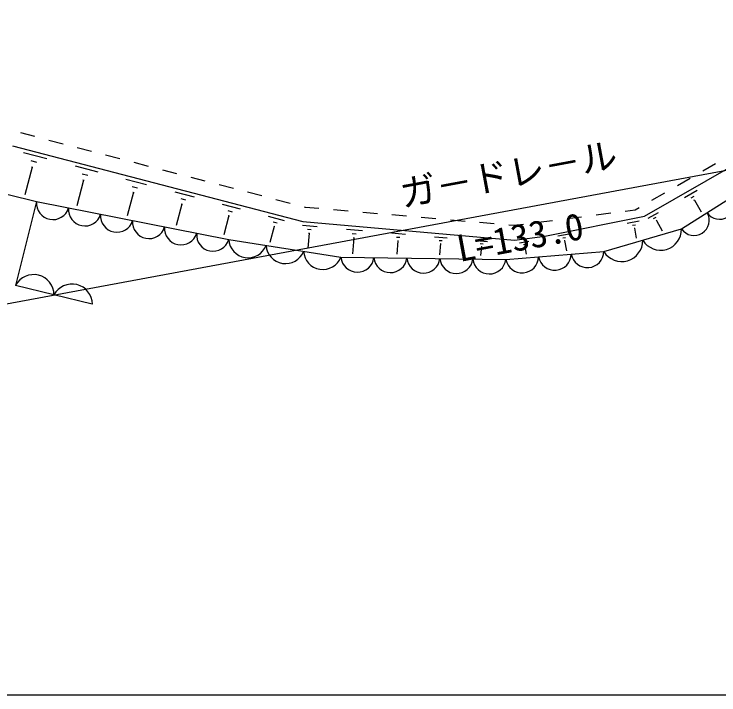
# Model space of a CAD drawing. Units: millimetres, scale not verified. Extents: x 40000 to 680000, y 20000 to 380000.
# Drawn here: x 395012 to 443055, y 205000 to 251417 of the extents above; entities that cross this region are included whole.
import ezdxf
from ezdxf.enums import TextEntityAlignment as Align

# ---------------------------------------------------------------- set-up
doc = ezdxf.new("R2010")
doc.units = ezdxf.units.MM
doc.header["$LTSCALE"] = 1000
for name, color, linetype, lineweight in [('S-BGD', 7, 'Continuous', 25), ('S-STR-STRC', 7, 'Continuous', 25), ('S-TTL-BAND', 7, 'Continuous', 25)]:
    doc.layers.add(name, color=color, linetype=linetype, lineweight=lineweight)
doc.styles.add('@ＭＳ ゴシック', font='')
doc.styles.add('ＭＳ ゴシック', font='')
doc.styles.get('@ＭＳ ゴシック').set_extended_font_data('@MS Gothic')
doc.styles.get('ＭＳ ゴシック').set_extended_font_data('MS Gothic')

msp = doc.modelspace()

# ---------------------------------------------------------------- linework, layer by layer
at = {"layer": 'S-BGD'}
for p, q in [((395444, 243336), (396412, 243083)), ((437980, 237632), (448173, 243503)), ((397379, 242830), (398347, 242577)), ((394908, 242442), (414685, 237274)), ((399314, 242325), (400282, 242072)), ((395657, 241988), (397250, 241572)), ((401249, 241819), (402217, 241566)), ((396150, 241434), (396549, 241330)), ((403184, 241313), (404152, 241060)), ((441959, 240732), (442825, 241231)), ((396245, 240983), (395749, 239085)), ((396196, 240996), (396295, 240970)), ((399181, 241067), (400710, 240668)), ((405119, 240808), (406087, 240555)), ((399655, 240535), (400037, 240436)), ((407054, 240302), (408022, 240049)), ((440226, 239733), (441092, 240232)), ((399746, 240103), (399285, 238341)), ((399698, 240116), (399793, 240091)), ((402621, 240168), (404046, 239796)), ((408989, 239796), (409957, 239544)), ((440510, 236774), (445725, 240097)), ((403147, 239270), (402727, 237661)), ((403062, 239673), (403418, 239580)), ((403103, 239282), (403192, 239259)), ((405959, 239296), (407282, 238951)), ((410924, 239291), (411892, 239038)), ((440717, 238920), (441562, 239406)), ((394603, 239114), (396543, 238629)), ((406369, 238836), (406700, 238749)), ((412859, 238785), (413827, 238532)), ((438493, 238735), (439359, 239234)), ((441155, 238891), (441366, 239013)), ((396543, 238629), (395117, 232924)), ((396543, 238629), (409640, 236040)), ((406448, 238462), (406066, 237001)), ((406406, 238473), (406489, 238451)), ((409197, 238450), (410422, 238130)), ((441356, 238725), (441409, 238756)), ((441382, 238741), (441852, 237925)), ((409577, 238024), (409883, 237944)), ((414795, 238280), (414857, 238263)), ((414857, 238263), (415789, 238182)), ((416785, 238094), (417781, 238007)), ((418777, 237920), (419774, 237833)), ((434692, 237731), (435684, 237858)), ((436676, 237985), (437337, 238069)), ((437337, 238069), (437626, 238236)), ((438241, 237494), (438941, 237897)), ((409650, 237678), (409306, 236361)), ((409611, 237688), (409688, 237668)), ((412339, 237629), (413426, 237345)), ((420770, 237746), (421766, 237658)), ((422762, 237571), (423758, 237484)), ((424755, 237397), (425751, 237310)), ((430725, 237223), (431717, 237350)), ((431201, 236276), (437980, 237632)), ((432709, 237477), (433700, 237604)), ((438604, 237470), (438779, 237571)), ((438771, 237333), (438815, 237358)), ((438793, 237345), (439197, 236644)), ((412740, 236944), (412455, 235851)), ((412676, 237251), (412947, 237180)), ((412706, 236952), (412774, 236935)), ((414664, 237025), (415663, 236938)), ((414685, 237274), (429124, 236010)), ((426747, 237222), (427743, 237135)), ((428739, 237048), (429104, 237016)), ((429104, 237016), (429733, 237096)), ((436810, 237164), (437631, 237314)), ((437155, 237015), (437361, 237052)), ((415017, 236743), (415266, 236721)), ((415120, 236482), (415029, 235449)), ((415089, 236485), (415151, 236480)), ((417672, 236762), (418758, 236667)), ((418055, 236455), (418327, 236431)), ((420730, 236494), (421703, 236409)), ((432082, 236298), (432856, 236440)), ((435217, 235229), (440510, 236774)), ((437270, 236824), (437321, 236833)), ((437296, 236828), (437423, 236132)), ((409640, 236040), (417290, 234842)), ((418167, 236172), (418072, 235081)), ((418133, 236175), (418201, 236169)), ((421074, 236219), (421317, 236198)), ((421174, 235965), (421093, 235040)), ((421144, 235968), (421205, 235962)), ((423678, 236236), (424542, 236161)), ((423983, 235992), (424199, 235973)), ((426519, 235988), (427278, 235921)), ((429124, 236010), (431201, 236276)), ((429456, 235817), (430098, 235934)), ((432408, 236157), (432601, 236193)), ((432516, 235977), (432564, 235986)), ((432540, 235981), (432670, 235272)), ((424072, 235766), (424005, 234999)), ((424045, 235769), (424099, 235764)), ((426787, 235773), (426977, 235756)), ((426865, 235574), (426811, 234961)), ((426841, 235576), (426889, 235572)), ((429726, 235700), (429887, 235730)), ((429816, 235551), (429856, 235558)), ((429836, 235554), (429928, 235050)), ((428533, 234688), (435217, 235229)), ((417290, 234842), (428533, 234688)), ((400345, 231638), (395117, 232924))]:
    msp.add_line(p, q, dxfattribs=at)
for centre, radius, start, end in [((443101, 238461), 1031, 214.2043, 30.793), ((397656, 238523), 1118, 174.597, 343.0433), ((399839, 238092), 1118, 174.597, 343.0433), ((441363, 237354), 1031, 214.2043, 30.793), ((402022, 237661), 1118, 174.597, 343.0433), ((404205, 237229), 1118, 174.597, 343.0433), ((406388, 236798), 1118, 174.597, 343.0433), ((408571, 236366), 1118, 174.597, 343.0433), ((439080, 236751), 1430, 211.6299, 0.9227), ((410960, 236128), 1323, 183.7876, 338.4158), ((436434, 235978), 1430, 211.6299, 0.9227), ((413510, 235728), 1323, 183.7876, 338.4158), ((416060, 235329), 1323, 183.7876, 338.4158), ((431865, 235076), 1124, 190.6344, 358.6187), ((434093, 235256), 1124, 190.6344, 358.6187), ((418416, 234951), 1131, 185.5253, 352.8997), ((420665, 234920), 1131, 185.5253, 352.8997), ((422913, 234890), 1131, 185.5253, 352.8997), ((425162, 234859), 1131, 185.5253, 352.8997), ((427410, 234828), 1131, 185.5253, 352.8997), ((429637, 234895), 1124, 190.6344, 358.6187), ((396342, 232267), 1390, 0.5957, 151.7667), ((398956, 231624), 1390, 0.5957, 151.7667)]:
    msp.add_arc(centre, radius, start, end, dxfattribs=at)
at = {"layer": 'S-STR-STRC'}
msp.add_line((357471, 224776), (500831, 251417), dxfattribs=at)
at = {"layer": 'S-TTL-BAND'}
msp.add_line((40000, 205000), (579000, 205000), dxfattribs=at)

# ---------------------------------------------------------------- texts
at = {"layer": 'S-STR-STRC', "style": 'ＭＳ ゴシック'}
msp.add_text('ガ－ドレ－ル', height=1833, rotation=10.527, dxfattribs=at).set_placement((428968, 239080), align=Align.BOTTOM_CENTER)
at = {"layer": 'S-STR-STRC', "style": '@ＭＳ ゴシック'}
msp.add_text('L=133.0', height=1833, rotation=10.527, dxfattribs=at).set_placement((429334, 237114), align=Align.TOP_CENTER)

doc.saveas('drawing.dxf')
